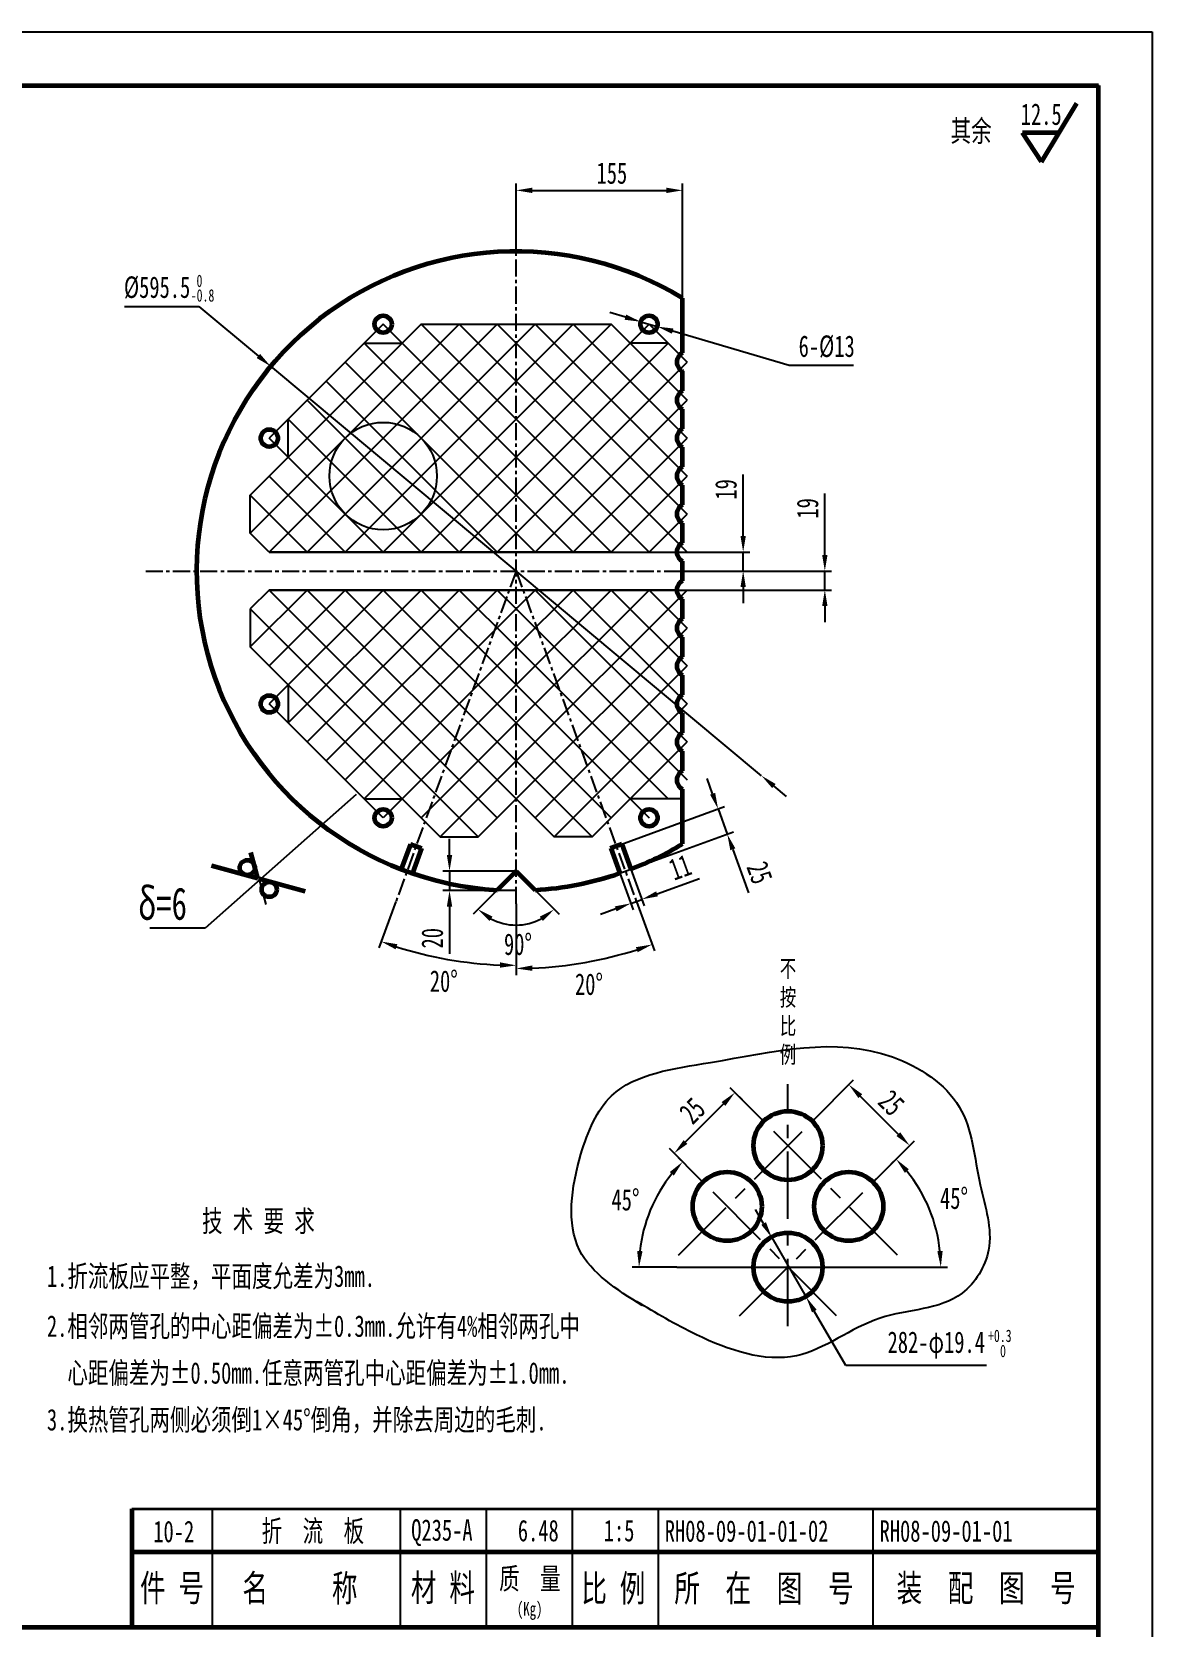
# Model space of a CAD drawing. Header units: millimetres. Extents: x 23903 to 90356, y -5632 to 81432.
# Drawn here: x 59180 to 61265, y 54777 to 57747 of the extents above; entities that cross this region are included whole.
import ezdxf

# ---------------------------------------------------------------- set-up
doc = ezdxf.new("R2010")
doc.units = ezdxf.units.MM
for name, pattern in [('CENTER', [50.8, 31.75, -6.35, 6.35, -6.35]), ('CENTERX2', [4, 2.5, -0.5, 0.5, -0.5]), ('PHANTOM2', [31.75, 15.875, -3.175, 3.175, -3.175, 3.175, -3.175])]:
    doc.linetypes.add(name, pattern=pattern)
doc.layers.get('0').update_dxf_attribs({"lineweight": 60})
doc.layers.get('DEFPOINTS').update_dxf_attribs({"color": 6, "linetype": 'PHANTOM2', "lineweight": 25})
doc.layers.add('CCX', color=3, linetype='Continuous', lineweight=25)
doc.layers.add('DD', color=4, linetype='CENTER', lineweight=25)
doc.styles.add('HZ', font='SIMFANG.TTF', dxfattribs={"width": 0.7})
doc.styles.add('HZ123', font='SIMFANG.TTF', dxfattribs={"width": 0.7, "height": 2.5})
doc.styles.add('WZ5', font='SIMFANG.TTF', dxfattribs={"width": 0.7})
doc.dimstyles.new('ISO-25$0', dxfattribs={"dimscale": 10, "dimtxt": 4, "dimasz": 3, "dimexe": 1.25, "dimexo": 0, "dimgap": 1.2, "dimtad": 1, "dimdec": 0, "dimtxsty": 'HZ', "dimcen": 0, "dimclrd": 256, "dimclrt": 256, "dimadec": 0, "dimazin": 0, "dimtfac": 1, "dimtdec": 0, "dimtmove": 0, "dimatfit": 2, "dimfxl": 1, "dimlwd": -1, "dimarcsym": 0})
doc.dimstyles.new('ISO-25$2', dxfattribs={"dimscale": 10, "dimtxt": 4, "dimasz": 3, "dimexe": 1.25, "dimexo": 0, "dimgap": 1.5, "dimtad": 2, "dimtih": 1, "dimtoh": 1, "dimdec": 0, "dimdsep": 46, "dimtxsty": 'HZ', "dimcen": 3, "dimadec": 0, "dimazin": 0, "dimtfac": 1, "dimtdec": 0, "dimtmove": 0, "dimatfit": 3, "dimfxl": 1, "dimarcsym": 0})
doc.dimstyles.new('ISO-25$3', dxfattribs={"dimscale": 10, "dimtxt": 4, "dimasz": 3, "dimexe": 1.25, "dimexo": 0, "dimgap": 1.5, "dimtad": 2, "dimtih": 1, "dimtoh": 1, "dimdec": 0, "dimdsep": 46, "dimtxsty": 'HZ', "dimcen": -2.5, "dimadec": 0, "dimazin": 0, "dimtfac": 1, "dimtdec": 0, "dimtmove": 0, "dimatfit": 3, "dimldrblk": 'NONE', "dimfxl": 1, "dimarcsym": 0})

# ---------------------------------------------------------------- blocks, each defined once
blk = doc.blocks.new('*D139')
at = {"layer": 'CCX', "color": 0, "lineweight": -2}
blk.add_line((60794.4, 55447.3), (60884.5, 55447.3), dxfattribs=at)
blk.add_arc((60587.4, 55447.3), 284.6, 6.0419, 38.9581, dxfattribs=at)
at = {"layer": 'CCX', "color": 0}
for points in [[(60805, 55622.9), (60812.4, 55629.6), (60788.7, 55648.6)], [(60875.4, 55477.5), (60865.5, 55477), (60872, 55447.3)]]:
    blk.add_solid(points, dxfattribs=at)
at = {"layer": 'DEFPOINTS', "color": 0}
for p in [(60791.1, 55650.9), (60862.3, 55521), (60380.4, 55447.3), (60794.4, 55447.3), (60496.9, 55356.8)]:
    blk.add_point(p, dxfattribs=at)
at = {"layer": 'CCX', "color": 0, "insert": (60896.6, 55575.4), "char_height": 40, "attachment_point": 5, "style": 'HZ'}
blk.add_mtext('45°', dxfattribs=at)
blk = doc.blocks.new('*D140')
at = {"layer": 'CCX', "color": 0, "lineweight": -2}
blk.add_line((60380.4, 55447.3), (60297.5, 55447.3), dxfattribs=at)
blk.add_arc((60587.4, 55447.3), 277.4, 141.1991, 173.8009, dxfattribs=at)
at = {"layer": 'CCX', "color": 0}
for points in [[(60367.5, 55624.5), (60374.9, 55617.8), (60391.2, 55643.4)], [(60316.6, 55477), (60306.6, 55477.5), (60310, 55447.3)]]:
    blk.add_solid(points, dxfattribs=at)
at = {"layer": 'DEFPOINTS', "color": 0}
for p in [(60383.8, 55650.9), (60347.2, 55586), (60380.4, 55447.3), (60794.4, 55447.3), (60677.9, 55356.8)]:
    blk.add_point(p, dxfattribs=at)
at = {"layer": 'CCX', "color": 0, "insert": (60284.9, 55572.6), "char_height": 40, "attachment_point": 5, "style": 'HZ'}
blk.add_mtext('45°', dxfattribs=at)
blk = doc.blocks.new('*D141')
at = {"layer": 'CCX', "color": 0, "lineweight": -2}
for p, q in [((60632.8, 55719), (60709.6, 55795.8)), ((60745.9, 55605.8), (60822.8, 55682.7))]:
    blk.add_line(p, q, dxfattribs=at)
at = {"layer": 'CCX'}
blk.add_line((60722, 55765.8), (60792.7, 55695), dxfattribs=at)
for points in [[(60725.6, 55769.3), (60718.5, 55762.2), (60700.8, 55787)], [(60796.3, 55698.6), (60789.2, 55691.5), (60813.9, 55673.8)]]:
    blk.add_solid(points, dxfattribs=at)
at = {"layer": 'DEFPOINTS', "color": 0}
for p in [(60632.8, 55719), (60813.9, 55673.8), (60745.9, 55605.8)]:
    blk.add_point(p, dxfattribs=at)
at = {"layer": 'CCX', "insert": (60780, 55753), "char_height": 40, "attachment_point": 5, "rotation": 315, "style": 'HZ'}
blk.add_mtext('25', dxfattribs=at)
blk = doc.blocks.new('*D142')
at = {"layer": 'CCX', "color": 0, "lineweight": -2}
for p, q in [((60542, 55719), (60479.8, 55781.2)), ((60428.9, 55605.8), (60366.6, 55668.1))]:
    blk.add_line(p, q, dxfattribs=at)
at = {"layer": 'CCX'}
blk.add_line((60396.7, 55680.4), (60467.4, 55751.1), dxfattribs=at)
for points in [[(60463.9, 55754.7), (60470.9, 55747.6), (60488.6, 55772.3)], [(60393.2, 55684), (60400.2, 55676.9), (60375.5, 55659.2)]]:
    blk.add_solid(points, dxfattribs=at)
at = {"layer": 'DEFPOINTS', "color": 0}
for p in [(60488.6, 55772.3), (60542, 55719), (60428.9, 55605.8)]:
    blk.add_point(p, dxfattribs=at)
at = {"layer": 'CCX', "insert": (60409.4, 55738.4), "char_height": 40, "attachment_point": 5, "rotation": 45, "style": 'HZ'}
blk.add_mtext('25', dxfattribs=at)
blk = doc.blocks.new('*D103')
at = {"layer": 'CCX', "color": 0, "lineweight": -2}
for p, q in [((60542, 55528.6), (60527, 55554.5)), ((60557.1, 55502.6), (60621.4, 55391.5)), ((60695.1, 55264.1), (60636.4, 55365.5)), ((60957.1, 55264.1), (60695.1, 55264.1))]:
    blk.add_line(p, q, dxfattribs=at)
at = {"layer": 'CCX', "color": 0}
for points in [[(60546.4, 55531.1), (60537.7, 55526.1), (60557.1, 55502.6)], [(60640.8, 55368), (60632.1, 55363), (60621.4, 55391.5)]]:
    blk.add_solid(points, dxfattribs=at)
at = {"layer": 'DEFPOINTS', "color": 0}
for p in [(60557.1, 55502.6), (60621.4, 55391.5)]:
    blk.add_point(p, dxfattribs=at)
at = {"layer": 'CCX', "color": 0, "insert": (60863.5, 55302.2), "char_height": 40, "attachment_point": 5, "style": 'HZ'}
blk.add_mtext('282-φ19.4', dxfattribs=at)
blk = doc.blocks.new('_None')
blk = doc.blocks.new('*D168')
at = {"layer": 'CCX'}
for p, q in [((60504, 56808.8), (60504, 56923.1)), ((60504, 56743.4), (60504, 56778.8)), ((60504, 56713.4), (60504, 56683.4))]:
    blk.add_line(p, q, dxfattribs=at)
at = {"layer": 'CCX', "color": 0, "lineweight": -2}
for p, q in [((60380.4, 56778.8), (60516.5, 56778.8)), ((60391.2, 56743.4), (60516.5, 56743.4))]:
    blk.add_line(p, q, dxfattribs=at)
at = {"layer": 'CCX'}
for points in [[(60499, 56808.8), (60509, 56808.8), (60504, 56778.8)], [(60499, 56713.4), (60509, 56713.4), (60504, 56743.4)]]:
    blk.add_solid(points, dxfattribs=at)
at = {"layer": 'DEFPOINTS', "color": 0}
for p in [(60380.4, 56778.8), (60391.2, 56743.4), (60504, 56743.4)]:
    blk.add_point(p, dxfattribs=at)
at = {"layer": 'CCX', "insert": (60472, 56895.4), "char_height": 40, "attachment_point": 5, "rotation": 90, "style": 'HZ'}
blk.add_mtext('19', dxfattribs=at)
blk = doc.blocks.new('*D169')
at = {"layer": 'CCX'}
for p, q in [((60656, 56773.4), (60656, 56887.7)), ((60656, 56708), (60656, 56743.4)), ((60656, 56678), (60656, 56648))]:
    blk.add_line(p, q, dxfattribs=at)
at = {"layer": 'CCX', "color": 0, "lineweight": -2}
for p, q in [((60391.2, 56743.4), (60668.5, 56743.4)), ((60380.4, 56708), (60668.5, 56708))]:
    blk.add_line(p, q, dxfattribs=at)
at = {"layer": 'CCX'}
for points in [[(60651, 56773.4), (60661, 56773.4), (60656, 56743.4)], [(60651, 56678), (60661, 56678), (60656, 56708)]]:
    blk.add_solid(points, dxfattribs=at)
at = {"layer": 'DEFPOINTS', "color": 0}
for p in [(60391.2, 56743.4), (60380.4, 56708), (60656, 56708)]:
    blk.add_point(p, dxfattribs=at)
at = {"layer": 'CCX', "insert": (60624, 56860), "char_height": 40, "attachment_point": 5, "rotation": 90, "style": 'HZ'}
blk.add_mtext('19', dxfattribs=at)
blk = doc.blocks.new('*D170')
at = {"layer": 'CCX', "color": 0, "lineweight": -2}
for p, q in [((60081.2, 56123.5), (60081.2, 55990.8)), ((60305.1, 56128.3), (60338.6, 56036.2))]:
    blk.add_line(p, q, dxfattribs=at)
blk.add_arc((60081.2, 56743.4), 740, 272.3228, 287.6772, dxfattribs=at)
at = {"layer": 'CCX', "color": 0}
for points in [[(60304.3, 56043), (60307.6, 56033.6), (60334.3, 56048)], [(60111.3, 55999), (60111.1, 56009), (60081.2, 56003.3)]]:
    blk.add_solid(points, dxfattribs=at)
at = {"layer": 'DEFPOINTS', "color": 0}
for p in [(60081.2, 57442.1), (60081.2, 56743.4), (60081.2, 56123.5), (60305.1, 56128.3), (60167.2, 56008.4)]:
    blk.add_point(p, dxfattribs=at)
at = {"layer": 'CCX', "color": 0, "insert": (60216.9, 55973.9), "char_height": 40, "attachment_point": 5, "style": 'HZ'}
blk.add_mtext('20°', dxfattribs=at)
blk = doc.blocks.new('*D171')
at = {"layer": 'CCX', "color": 0, "lineweight": -2}
for p, q in [((59857.4, 56128.3), (59825.8, 56041.7)), ((60081.2, 56123.5), (60081.2, 55996.7))]:
    blk.add_line(p, q, dxfattribs=at)
blk.add_arc((60081.2, 56743.4), 734.2, 252.3412, 267.6588, dxfattribs=at)
at = {"layer": 'CCX', "color": 0}
for points in [[(59856.9, 56039), (59860.1, 56048.5), (59830.1, 56053.5)], [(60051.3, 56014.8), (60051.1, 56004.8), (60081.2, 56009.2)]]:
    blk.add_solid(points, dxfattribs=at)
at = {"layer": 'DEFPOINTS', "color": 0}
for p in [(60081.2, 57442.1), (60081.2, 56743.4), (59857.4, 56128.3), (60081.2, 56123.5), (59911.9, 56029)]:
    blk.add_point(p, dxfattribs=at)
at = {"layer": 'CCX', "color": 0, "insert": (59946.6, 55979.6), "char_height": 40, "attachment_point": 5, "style": 'HZ'}
blk.add_mtext('20°', dxfattribs=at)
blk = doc.blocks.new('*D172')
at = {"layer": 'CCX', "color": 0, "lineweight": -2}
for p, q in [((60274.4, 56180.6), (60299, 56112.8)), ((60295, 56188.1), (60319.7, 56120.3))]:
    blk.add_line(p, q, dxfattribs=at)
at = {"layer": 'CCX'}
for p, q in [((60343.6, 56142.3), (60422.8, 56171.2)), ((60266.6, 56114.3), (60238.4, 56104)), ((60294.8, 56124.6), (60315.4, 56132.1))]:
    blk.add_line(p, q, dxfattribs=at)
for points in [[(60341.9, 56147), (60345.3, 56137.7), (60315.4, 56132.1)], [(60264.9, 56119), (60268.3, 56109.6), (60294.8, 56124.6)]]:
    blk.add_solid(points, dxfattribs=at)
at = {"layer": 'DEFPOINTS', "color": 0}
for p in [(60274.4, 56180.6), (60295, 56188.1), (60315.4, 56132.1)]:
    blk.add_point(p, dxfattribs=at)
at = {"layer": 'CCX', "insert": (60386.4, 56192), "char_height": 40, "attachment_point": 5, "rotation": 20, "style": 'HZ'}
blk.add_mtext('11', dxfattribs=at)
blk = doc.blocks.new('*D173')
at = {"layer": 'CCX'}
for p, q in [((60447.1, 56328.6), (60436.8, 56356.8)), ((60457.3, 56300.4), (60474.4, 56253.4)), ((60484.7, 56225.2), (60514.1, 56144.4))]:
    blk.add_line(p, q, dxfattribs=at)
at = {"layer": 'CCX', "color": 0, "lineweight": -2}
for p, q in [((60257.3, 56227.6), (60469.1, 56304.7)), ((60274.4, 56180.6), (60486.2, 56257.7))]:
    blk.add_line(p, q, dxfattribs=at)
at = {"layer": 'CCX'}
for points in [[(60451.8, 56330.3), (60442.4, 56326.9), (60457.3, 56300.4)], [(60489.4, 56227), (60480, 56223.5), (60474.4, 56253.4)]]:
    blk.add_solid(points, dxfattribs=at)
at = {"layer": 'DEFPOINTS', "color": 0}
for p in [(60474.4, 56253.4), (60257.3, 56227.6), (60274.4, 56180.6)]:
    blk.add_point(p, dxfattribs=at)
at = {"layer": 'CCX', "insert": (60534.6, 56181.6), "char_height": 40, "attachment_point": 5, "rotation": 290, "style": 'HZ'}
blk.add_mtext('25', dxfattribs=at)
blk = doc.blocks.new('*D174')
at = {"layer": 'CCX', "color": 0, "lineweight": -2}
for p, q in [((60060.2, 56163.7), (60001.3, 56104.8)), ((60102.3, 56163.7), (60161.1, 56104.8))]:
    blk.add_line(p, q, dxfattribs=at)
blk.add_arc((60081.2, 56184.7), 100.5, 242.1656, 297.8344, dxfattribs=at)
at = {"layer": 'CCX', "color": 0}
for points in [[(60031.3, 56091.8), (60037.3, 56099.9), (60010.2, 56113.6)], [(60125.2, 56099.9), (60131.1, 56091.8), (60152.3, 56113.6)]]:
    blk.add_solid(points, dxfattribs=at)
at = {"layer": 'DEFPOINTS', "color": 0}
for p in [(60060.2, 56163.7), (60081.2, 56184.7), (60081.2, 56184.7), (60102.3, 56163.7), (60055.2, 56087.6)]:
    blk.add_point(p, dxfattribs=at)
at = {"layer": 'CCX', "color": 0, "insert": (60084.7, 56048.3), "char_height": 40, "attachment_point": 5, "style": 'HZ'}
blk.add_mtext('90°', dxfattribs=at)
blk = doc.blocks.new('*D175')
at = {"layer": 'CCX'}
for p, q in [((59957.2, 56214.7), (59957.2, 56244.7)), ((59957.2, 56184.7), (59957.2, 56148.4)), ((59957.2, 56118.4), (59957.2, 56030.9))]:
    blk.add_line(p, q, dxfattribs=at)
at = {"layer": 'CCX', "color": 0, "lineweight": -2}
for p, q in [((60081.2, 56184.7), (59944.7, 56184.7)), ((60081.2, 56148.4), (59944.7, 56148.4))]:
    blk.add_line(p, q, dxfattribs=at)
at = {"layer": 'CCX'}
for points in [[(59952.2, 56214.7), (59962.2, 56214.7), (59957.2, 56184.7)], [(59952.2, 56118.4), (59962.2, 56118.4), (59957.2, 56148.4)]]:
    blk.add_solid(points, dxfattribs=at)
at = {"layer": 'DEFPOINTS', "color": 0}
for p in [(60081.2, 56184.7), (59957.2, 56148.4), (60081.2, 56148.4)]:
    blk.add_point(p, dxfattribs=at)
at = {"layer": 'CCX', "insert": (59925.2, 56059.7), "char_height": 40, "attachment_point": 5, "rotation": 90, "style": 'HZ'}
blk.add_mtext('20', dxfattribs=at)
blk = doc.blocks.new('*D176')
at = {"layer": 'CCX', "color": 0, "lineweight": -2}
for p, q in [((60081.2, 57338.4), (60081.2, 57464.6)), ((60391.2, 57251.3), (60391.2, 57464.6))]:
    blk.add_line(p, q, dxfattribs=at)
at = {"layer": 'CCX'}
blk.add_line((60111.2, 57452.1), (60361.2, 57452.1), dxfattribs=at)
for points in [[(60111.2, 57457.1), (60111.2, 57447.1), (60081.2, 57452.1)], [(60361.2, 57457.1), (60361.2, 57447.1), (60391.2, 57452.1)]]:
    blk.add_solid(points, dxfattribs=at)
at = {"layer": 'DEFPOINTS', "color": 0}
for p in [(60391.2, 57452.1), (60081.2, 57338.4), (60391.2, 57251.3)]:
    blk.add_point(p, dxfattribs=at)
at = {"layer": 'CCX', "insert": (60259.5, 57484.1), "char_height": 40, "attachment_point": 5, "style": 'HZ'}
blk.add_mtext('155', dxfattribs=at)
blk = doc.blocks.new('*D177')
at = {"layer": 'CCX', "color": 0, "lineweight": -2}
for p, q in [((59352.1, 57236), (59490.7, 57236)), ((59490.7, 57236), (59601.3, 57143.7)), ((60538.1, 56362.3), (59624.3, 57124.5)), ((60561.2, 56343), (60584.2, 56323.8))]:
    blk.add_line(p, q, dxfattribs=at)
at = {"layer": 'CCX', "color": 0}
for points in [[(59604.5, 57147.6), (59598.1, 57139.9), (59624.3, 57124.5)], [(60564.4, 56346.9), (60558, 56339.2), (60538.1, 56362.3)]]:
    blk.add_solid(points, dxfattribs=at)
at = {"layer": 'DEFPOINTS', "color": 0}
for p in [(59624.3, 57124.5), (60538.1, 56362.3)]:
    blk.add_point(p, dxfattribs=at)
at = {"layer": 'CCX', "color": 0, "insert": (59412.7, 57271), "char_height": 40, "attachment_point": 5, "style": 'HZ'}
blk.add_mtext('{\\Ftxt|c134;%%C}595.5', dxfattribs=at)
blk = doc.blocks.new('*D178')
at = {"layer": 'CCX', "color": 0, "lineweight": -2}
for p, q in [((60284.6, 57216), (60255.8, 57224.5)), ((60313.4, 57207.5), (60344.1, 57198.5)), ((60589.4, 57126.1), (60372.8, 57190)), ((60709.2, 57126.1), (60589.4, 57126.1))]:
    blk.add_line(p, q, dxfattribs=at)
at = {"layer": 'CCX', "color": 0}
for points in [[(60286, 57220.8), (60283.2, 57211.2), (60313.4, 57207.5)], [(60374.3, 57194.8), (60371.4, 57185.2), (60344.1, 57198.5)]]:
    blk.add_solid(points, dxfattribs=at)
at = {"layer": 'DEFPOINTS', "color": 0}
for p in [(60313.4, 57207.5), (60344.1, 57198.5)]:
    blk.add_point(p, dxfattribs=at)
at = {"layer": 'CCX', "color": 0, "insert": (60659.5, 57161.1), "char_height": 40, "attachment_point": 5, "style": 'HZ'}
blk.add_mtext('6-{\\Ftxt|c134;%%C}13', dxfattribs=at)

msp = doc.modelspace()

# ---------------------------------------------------------------- linework, layer by layer
for p, q in [((53105.4, 57647.1), (61165.4, 57647.1)), ((60391.2, 57149.4), (60391.2, 57251.3)), ((60391.2, 57078.7), (60391.2, 57115.2)), ((60391.2, 57008), (60391.2, 57044.5)), ((60391.2, 56937.3), (60391.2, 56973.7)), ((60391.2, 56866.6), (60391.2, 56903)), ((60391.2, 56795.9), (60391.2, 56832.3)), ((60391.2, 56725.2), (60391.2, 56761.6)), ((60391.2, 56654.5), (60391.2, 56690.9)), ((60391.2, 56583.8), (60391.2, 56620.2)), ((60391.2, 56513.1), (60391.2, 56549.5)), ((60391.2, 56442.3), (60391.2, 56478.8)), ((60391.2, 56371.6), (60391.2, 56408.1)), ((60391.2, 56235.5), (60391.2, 56337.3)), ((59884.5, 56235.1), (59867.4, 56188.1)), ((59884.5, 56235.1), (59905.2, 56227.6)), ((59905.2, 56227.6), (59888.1, 56180.6)), ((60277.9, 56235.1), (60257.3, 56227.6)), ((60257.3, 56227.6), (60274.4, 56180.6)), ((60277.9, 56235.1), (60295, 56188.1)), ((59600.1, 56171.2), (59513.8, 56194.3)), ((59600.1, 56171.2), (59587.2, 56219.1)), ((59602.1, 56170.6), (59688.3, 56147.4)), ((60081.2, 56184.7), (60046, 56149.4)), ((60081.2, 56184.7), (60116.5, 56149.4)), ((59365.4, 54997.1), (59365.4, 54777.1)), ((59365.4, 54917.1), (61165.4, 54917.1)), ((61165.4, 51907.1), (61165.4, 54777.1))]:
    msp.add_line(p, q)
at = {"color": 7}
for p, q in [((61165.4, 51907.1), (61165.4, 57647.1)), ((53105.4, 54777.1), (61165.4, 54777.1))]:
    msp.add_line(p, q, dxfattribs=at)
at = {"ltscale": 8}
for p, q in [((61059.4, 57505.4), (61125.2, 57614.2)), ((61092.1, 57559.5), (61024.2, 57559.5)), ((61059.4, 57505.4), (61024.2, 57559.5)), ((61092.1, 57559.5), (61024.2, 57559.5)), ((61059.4, 57505.4), (61024.2, 57559.5))]:
    msp.add_line(p, q, dxfattribs=at)
at = {"const_width": 3}
msp.add_lwpolyline([(61165.4, 51907.1), (61165.4, 57647.1), (53105.4, 57647.1), (53105.4, 51907.1), (61165.4, 51907.1)], dxfattribs=at)
for centre, radius in [((59833.7, 57203), 16), ((60328.7, 57203), 16), ((59621.6, 56990.9), 16), ((59621.6, 56495.9), 16), ((59833.7, 56283.8), 16), ((60328.7, 56283.8), 16), ((59580.7, 56191.2), 14), ((59621.5, 56150.5), 14), ((60587.4, 55673.6), 64.2), ((60474.3, 55560.4), 64.2), ((60700.5, 55560.4), 64.2), ((60587.4, 55447.3), 64.2)]:
    msp.add_circle(centre, radius)
for centre, radius, start, end in [((60081.2, 56743.4), 595, 58.6001, 266.6013), ((60399.4, 57132.3), 19, 115.5613, 244.4387), ((60399.4, 57061.6), 19, 115.5613, 244.4387), ((60399.4, 56990.9), 19, 115.5613, 244.4387), ((60399.4, 56920.2), 19, 115.5613, 244.4387), ((60399.4, 56849.5), 19, 115.5613, 244.4387), ((60399.4, 56778.8), 19, 115.5613, 244.4387), ((60399.4, 56708), 19, 115.5613, 244.4387), ((60399.4, 56637.3), 19, 115.5613, 244.4387), ((60399.4, 56566.6), 19, 115.5613, 244.4387), ((60399.4, 56495.9), 19, 115.5613, 244.4387), ((60399.4, 56425.2), 19, 115.5613, 244.4387), ((60399.4, 56354.5), 19, 115.5613, 244.4387), ((60081.2, 56743.4), 545, 248.8435, 251.1565), ((60081.2, 56743.4), 545, 288.8435, 291.1565), ((60081.2, 56743.4), 595, 291.0593, 301.3999), ((60081.2, 56743.4), 595, 273.3987, 288.9407)]:
    msp.add_arc(centre, radius, start, end)
at = {"layer": 'CCX'}
for p, q in [((52855.4, 57747.1), (61265.4, 57747.1)), ((61265.4, 57747.1), (61265.4, 51807.1)), ((59975.2, 57203), (59586.3, 56814.1)), ((59904.5, 57203), (59586.3, 56884.8)), ((60045.9, 57203), (59621.6, 56778.8)), ((59833.7, 57203), (59621.6, 56990.9)), ((60081.2, 56955.5), (59833.7, 57203)), ((59869.1, 57167.7), (59904.5, 57203)), ((59869.1, 57167.7), (59904.5, 57203)), ((60081.2, 57026.2), (59904.5, 57203)), ((59904.5, 57203), (60258, 57203)), ((60081.2, 57097), (59975.2, 57203)), ((60081.2, 57167.7), (60045.9, 57203)), ((60045.9, 57203), (60081.2, 57167.7)), ((60081.2, 56955.5), (60328.7, 57203)), ((60081.2, 57026.2), (60258, 57203)), ((60081.2, 57097), (60187.3, 57203)), ((60081.2, 57167.7), (60116.6, 57203)), ((60116.6, 57203), (60081.2, 57167.7)), ((60116.6, 57203), (60399.4, 56920.2)), ((60187.3, 57203), (60399.4, 56990.9)), ((60258, 57203), (60399.4, 57061.6)), ((60293.4, 57167.7), (60258, 57203)), ((60293.4, 57167.7), (60258, 57203)), ((60328.7, 57203), (60399.4, 57132.3)), ((59657, 57026.2), (59798.4, 57167.7)), ((59657, 57026.2), (59798.4, 57167.7)), ((60081.2, 57167.7), (59692.3, 56778.8)), ((60081.2, 56884.8), (59798.4, 57167.7)), ((59798.4, 57167.7), (59869.1, 57167.7)), ((59798.4, 57167.7), (59869.1, 57167.7)), ((60081.2, 57167.7), (60399.4, 56849.5)), ((60081.2, 56884.8), (60364.1, 57167.7)), ((60364.1, 57167.7), (60293.4, 57167.7)), ((60364.1, 57167.7), (60293.4, 57167.7)), ((60386, 57145.7), (60364.1, 57167.7)), ((60399.4, 57132.3), (60364.1, 57167.7)), ((60081.2, 56814.1), (59763, 57132.3)), ((60081.2, 56814.1), (60399.4, 57132.3)), ((60045.9, 56778.8), (59727.7, 57097)), ((60045.9, 56778.8), (59727.7, 57097)), ((60045.9, 56778.8), (59727.7, 57097)), ((60081.2, 57097), (59763, 56778.8)), ((60081.2, 57097), (60399.4, 56778.8)), ((59975.2, 56778.8), (59692.3, 57061.6)), ((60116.6, 56778.8), (60399.4, 57061.6)), ((60116.6, 56778.8), (60399.4, 57061.6)), ((60116.6, 56778.8), (60399.4, 57061.6)), ((59904.5, 56778.8), (59657, 57026.2)), ((59657, 56955.5), (59657, 57026.2)), ((59657, 56955.5), (59657, 57026.2)), ((60081.2, 57026.2), (59833.7, 56778.8)), ((60081.2, 57026.2), (60328.7, 56778.8)), ((59833.7, 56778.8), (59621.6, 56990.9)), ((60187.3, 56778.8), (60399.4, 56990.9)), ((59586.3, 56884.8), (59657, 56955.5)), ((59586.3, 56884.8), (59657, 56955.5)), ((60081.2, 56955.5), (59904.5, 56778.8)), ((60081.2, 56955.5), (60258, 56778.8)), ((59763, 56778.8), (59621.6, 56920.2)), ((60258, 56778.8), (60399.4, 56920.2)), ((59692.3, 56778.8), (59586.3, 56884.8)), ((59692.3, 56778.8), (59586.3, 56884.8)), ((59586.3, 56814.1), (59586.3, 56884.8)), ((59586.3, 56814.1), (59586.3, 56884.8)), ((60081.2, 56884.8), (59975.2, 56778.8)), ((60081.2, 56884.8), (60187.3, 56778.8)), ((60328.7, 56778.8), (60399.4, 56849.5)), ((59621.6, 56778.8), (59586.3, 56814.1)), ((59621.6, 56778.8), (59586.3, 56814.1)), ((60081.2, 56814.1), (60045.9, 56778.8)), ((60081.2, 56814.1), (60116.6, 56778.8)), ((59621.6, 56778.8), (60081.2, 56778.8)), ((60081.2, 56778.8), (59621.6, 56778.8)), ((60081.2, 56778.8), (60380.4, 56778.8)), ((60258, 56778.8), (60081.2, 56778.8)), ((59692.3, 56708), (59586.3, 56602)), ((59621.6, 56708), (59586.3, 56672.7)), ((59692.3, 56708), (59586.3, 56602)), ((59621.6, 56708), (59586.3, 56672.7)), ((60045.9, 56283.8), (59621.6, 56708)), ((59833.7, 56708), (59621.6, 56495.9)), ((59763, 56708), (59621.6, 56566.6)), ((59621.6, 56708), (60081.2, 56708)), ((60081.2, 56708), (59621.6, 56708)), ((59904.5, 56708), (59657, 56460.6)), ((60081.2, 56319.1), (59692.3, 56708)), ((59975.2, 56708), (59692.3, 56425.2)), ((60045.9, 56708), (59727.7, 56389.8)), ((60045.9, 56708), (59727.7, 56389.8)), ((60045.9, 56708), (59727.7, 56389.8)), ((60081.2, 56389.8), (59763, 56708)), ((60081.2, 56460.6), (59833.7, 56708)), ((60081.2, 56531.3), (59904.5, 56708)), ((60081.2, 56602), (59975.2, 56708)), ((60081.2, 56672.7), (60045.9, 56708)), ((60081.2, 56672.7), (60116.6, 56708)), ((60081.2, 56602), (60187.3, 56708)), ((60081.2, 56531.3), (60258, 56708)), ((60081.2, 56460.6), (60328.7, 56708)), ((60081.2, 56389.8), (60399.4, 56708)), ((60380.4, 56708), (60081.2, 56708)), ((60081.2, 56708), (60380.4, 56708)), ((60116.6, 56708), (60399.4, 56425.2)), ((60116.6, 56708), (60399.4, 56425.2)), ((60116.6, 56708), (60399.4, 56425.2)), ((60187.3, 56708), (60399.4, 56495.9)), ((60258, 56708), (60399.4, 56566.6)), ((60328.7, 56708), (60399.4, 56637.3)), ((60010.5, 56248.4), (59586.3, 56672.7)), ((59586.3, 56672.7), (59586.3, 56602)), ((59586.3, 56672.7), (59586.3, 56602)), ((60081.2, 56672.7), (59763, 56354.5)), ((60081.2, 56672.7), (60399.4, 56354.5)), ((60081.2, 56319.1), (60399.4, 56637.3)), ((59939.8, 56248.4), (59586.3, 56602)), ((59586.3, 56602), (59657, 56531.3)), ((59586.3, 56602), (59657, 56531.3)), ((60081.2, 56602), (59798.4, 56319.1)), ((60081.2, 56602), (60364.1, 56319.1)), ((60116.6, 56283.8), (60399.4, 56566.6)), ((59657, 56531.3), (59657, 56460.6)), ((59657, 56531.3), (59657, 56460.6)), ((60081.2, 56531.3), (59833.7, 56283.8)), ((60081.2, 56531.3), (60328.7, 56283.8)), ((59833.7, 56283.8), (59621.6, 56495.9)), ((60151.9, 56248.4), (60399.4, 56495.9)), ((59657, 56460.6), (59798.4, 56319.1)), ((59657, 56460.6), (59798.4, 56319.1)), ((60081.2, 56460.6), (59904.5, 56283.8)), ((60081.2, 56460.6), (60258, 56283.8)), ((60222.7, 56248.4), (60399.4, 56425.2)), ((60081.2, 56389.8), (59939.8, 56248.4)), ((60081.2, 56389.8), (60222.7, 56248.4)), ((59783.6, 56327.4), (59502.2, 56078.2)), ((59798.4, 56319.1), (59869.1, 56319.1)), ((59798.4, 56319.1), (59869.1, 56319.1)), ((59869.1, 56319.1), (59939.8, 56248.4)), ((59869.1, 56319.1), (59939.8, 56248.4)), ((60081.2, 56319.1), (60010.5, 56248.4)), ((60010.5, 56248.4), (60081.2, 56319.1)), ((60081.2, 56319.1), (60151.9, 56248.4)), ((60151.9, 56248.4), (60081.2, 56319.1)), ((60293.4, 56319.1), (60222.7, 56248.4)), ((60293.4, 56319.1), (60222.7, 56248.4)), ((60364.1, 56319.1), (60293.4, 56319.1)), ((60391.2, 56319.1), (60293.4, 56319.1)), ((59939.8, 56248.4), (60010.5, 56248.4)), ((59939.8, 56248.4), (60010.5, 56248.4)), ((60222.7, 56248.4), (60151.9, 56248.4)), ((60222.7, 56248.4), (60151.9, 56248.4)), ((59602.1, 56170.6), (59615, 56122.6)), ((59502.2, 56078.2), (59399.1, 56078.2)), ((60380.4, 55447.3), (60794.4, 55447.3)), ((59515.4, 54997.1), (59515.4, 54777.1)), ((59865.4, 54997.1), (59865.4, 54777.1)), ((60025.4, 54997.1), (60025.4, 54777.1)), ((60185.4, 54997.1), (60185.4, 54777.1)), ((60345.4, 54997.1), (60345.4, 54777.1)), ((60745.4, 54997.1), (60745.4, 54777.1))]:
    msp.add_line(p, q, dxfattribs=at)
at = {"layer": 'CCX', "lineweight": 35}
msp.add_line((59365.4, 54997.1), (61165.4, 54997.1), dxfattribs=at)
at = {"layer": 'CCX'}
msp.add_circle((59833.7, 56920.2), 100, dxfattribs=at)
at = {"layer": 'CCX', "start_tangent": (-0.707422, 0.706791)}
msp.add_spline([(60316, 55375.6), (60199.4, 55479.1), (60202, 55657.6), (60259, 55766.3), (60442.9, 55828.4), (60782.1, 55838.7), (60906.4, 55745.6), (60945.3, 55600.7), (60960.8, 55479.1), (60911.6, 55398.9), (60758.8, 55352.3), (60603.4, 55282.4), (60417, 55321.3), (60305.6, 55383.4)], degree=3, dxfattribs=at)
at = {"layer": 'DD'}
for p, q in [((60081.2, 56123.5), (60081.2, 57442.1)), ((59391.5, 56743.4), (60559.5, 56743.4)), ((60081.2, 56743.4), (59857.4, 56128.3)), ((60081.2, 56743.4), (60305.1, 56128.3))]:
    msp.add_line(p, q, dxfattribs=at)
at = {"layer": 'DD', "linetype": 'CENTERX2', "ltscale": 50}
for p, q in [((60587.4, 55337.5), (60587.4, 55788.3)), ((60383.8, 55469.9), (60677.9, 55764.1)), ((60791.1, 55469.9), (60496.9, 55764.1)), ((60677.9, 55356.8), (60383.8, 55650.9)), ((60496.9, 55356.8), (60791.1, 55650.9))]:
    msp.add_line(p, q, dxfattribs=at)

# ---------------------------------------------------------------- texts
at = {"layer": 'CCX', "width": 0.7}
for s, height, style, p in [('其余', 40, 'HZ', (60890.3, 57542.8)), ('12.5', 40, 'HZ', (61020.8, 57574)), ('0', 23, 'HZ', (59486.1, 57272.2)), ('-0.8', 23.04, 'HZ', (59475.4, 57245)), ('δ=6', 60.01, 'HZ', (59377.2, 56094.1)), ('技 术 要 求', 40, 'HZ', (59496.4, 55513.2)), ('1.折流板应平整，平面度允差为3mm.', 40, 'HZ', (59207.6, 55410.6)), ('2.相邻两管孔的中心距偏差为±0.3mm.允许有4%相邻两孔中', 40, 'HZ', (59207.6, 55317.6)), ('+0.3', 23.04, 'HZ', (60959.9, 55308)), ('0', 23, 'HZ', (60982.3, 55279.7)), ('  心距偏差为±0.50mm.任意两管孔中心距偏差为±1.0mm.', 40, 'HZ', (59207.6, 55230.4)), ('3.换热管孔两侧必须倒1×45%%d倒角，并除去周边的毛刺.', 40, 'HZ', (59207.6, 55143.3)), ('10-2', 40, 'HZ', (59405.6, 54935.2)), ('折  流  板  ', 40, 'HZ', (59607.4, 54936.1)), ('Q235-A', 40, 'HZ123', (59885.9, 54937.9)), ('6.48', 40, 'HZ123', (60084.4, 54936.8)), ('1:5', 40, 'HZ123', (60244.4, 54936.8)), ('RH08-09-01-01-02', 40, 'HZ', (60358, 54936.1)), ('RH08-09-01-01', 40, 'HZ', (60758, 54936.1)), ('质  量', 40, 'WZ5', (60049.5, 54847.4)), ('件 号', 50, 'WZ5', (59381, 54825.1)), ('  名     称', 50, 'WZ5', (59523.9, 54824.7)), ('材 料', 50, 'WZ5', (59885.3, 54825.6)), ('比 例', 50, 'WZ5', (60202.6, 54824.3)), ('所  在  图  号', 50, 'WZ5', (60375.7, 54824.5)), ('装  配  图  号', 50, 'WZ5', (60789.6, 54825.1)), ('(Kg)', 25.03, 'HZ', (60082.6, 54798.7)), ('(Kg)', 25.03, 'HZ', (60082.6, 54798.7))]:
    msp.add_text(s, height=height, dxfattribs=dict(at, style=style)).set_placement(p)
at = {"layer": 'CCX', "linetype": 'ByBlock', "insert": (60587.5, 55948.1), "char_height": 32, "width": 0.75, "attachment_point": 5, "style": 'HZ123'}
msp.add_mtext('\\fﾷￂￋￎ_GB2312|b0|i0|c134|p49;\\P不按比例', dxfattribs=at)

# ---------------------------------------------------------------- dimensions: what is measured, and where the dimension line sits
at = {"layer": 'CCX'}
dim = msp.add_linear_dim(base=(60391.2, 57452.1), p1=(60081.2, 57338.4), p2=(60391.2, 57251.3), text='155', dimstyle='ISO-25$0', dxfattribs=at)
dim.commit()
dim.dimension.update_dxf_attribs({"geometry": '*D176', "text_midpoint": (60259.5, 57452.1), "dimtype": 160})
for base, line2, picture, middle in [((59911.9, 56029), ((60081.2, 56743.4), (59857.4, 56128.3)), '*D171', (59946.6, 55979.6)), ((60167.2, 56008.4), ((60081.2, 56743.4), (60305.1, 56128.3)), '*D170', (60216.9, 55973.9))]:
    dim = msp.add_angular_dim_2l(base=base, line1=((60081.2, 56123.5), (60081.2, 57442.1)), line2=line2, dimstyle='ISO-25$2', dxfattribs=at)
    dim.commit()
    dim.dimension.update_dxf_attribs({"geometry": picture, "text_midpoint": middle})
for p1, p2, text, picture, middle in [((60538.1, 56362.3), (59624.3, 57124.5), '{\\Ftxt|c134;%%C}595.5', '*D177', (59412.7, 57236)), ((60313.4, 57207.5), (60344.1, 57198.5), '6-{\\Ftxt|c134;%%C}13', '*D178', (60659.5, 57126.1)), ((60557.1, 55502.6), (60621.4, 55391.5), '282-φ19.4', '*D103', (60863.5, 55264.1))]:
    dim = msp.add_diameter_dim_2p(p1=p1, p2=p2, text=text, dimstyle='ISO-25$3', dxfattribs=at)
    dim.commit()
    dim.dimension.update_dxf_attribs({"geometry": picture, "text_midpoint": middle, "dimtype": 163})
for base, p1, p2, angle, text, picture, middle, dimtype in [((60504, 56743.4), (60380.4, 56778.8), (60391.2, 56743.4), 90, '19', '*D168', (60504, 56895.4), 160), ((60656, 56708), (60391.2, 56743.4), (60380.4, 56708), 90, '19', '*D169', (60656, 56860), 160), ((60474.4, 56253.4), (60257.3, 56227.6), (60274.4, 56180.6), 290, '25', '*D173', (60504.6, 56170.7), 161), ((59957.2, 56148.4), (60081.2, 56184.7), (60081.2, 56148.4), 270, '20', '*D175', (59957.2, 56059.7), 161), ((60315.4, 56132.1), (60274.4, 56180.6), (60295, 56188.1), 20, '11', '*D172', (60397.3, 56161.9), 161)]:
    dim = msp.add_linear_dim(base=base, p1=p1, p2=p2, angle=angle, text=text, dimstyle='ISO-25$0', dxfattribs=at)
    dim.commit()
    dim.dimension.update_dxf_attribs({"geometry": picture, "text_midpoint": middle, "dimtype": dimtype})
dim = msp.add_angular_dim_2l(base=(60055.2, 56087.6), line1=((60081.2, 56184.7), (60060.2, 56163.7)), line2=((60081.2, 56184.7), (60102.3, 56163.7)), dimstyle='ISO-25$2', dxfattribs=at)
dim.commit()
dim.dimension.update_dxf_attribs({"geometry": '*D174', "text_midpoint": (60083.8, 56084.2), "dimtype": 162})
for p1, p2, distance, picture, middle in [((60428.9, 55605.8), (60542, 55719), 75.5, '*D142', (60409.4, 55738.4)), ((60632.8, 55719), (60745.9, 55605.8), 96.2, '*D141', (60780, 55753))]:
    dim = msp.add_aligned_dim(p1=p1, p2=p2, distance=distance, text='25', dimstyle='ISO-25$0', dxfattribs=at)
    dim.commit()
    dim.dimension.update_dxf_attribs({"geometry": picture, "text_midpoint": middle})
for base, line2, picture, middle in [((60347.2, 55586), ((60677.9, 55356.8), (60383.8, 55650.9)), '*D140', (60284.9, 55572.6)), ((60862.3, 55521), ((60496.9, 55356.8), (60791.1, 55650.9)), '*D139', (60896.6, 55575.4))]:
    dim = msp.add_angular_dim_2l(base=base, line1=((60380.4, 55447.3), (60794.4, 55447.3)), line2=line2, dimstyle='ISO-25$2', override={"dimtad": 2, "dimtih": 1}, dxfattribs=at)
    dim.commit()
    dim.dimension.update_dxf_attribs({"geometry": picture, "text_midpoint": middle})

doc.saveas('drawing.dxf')
